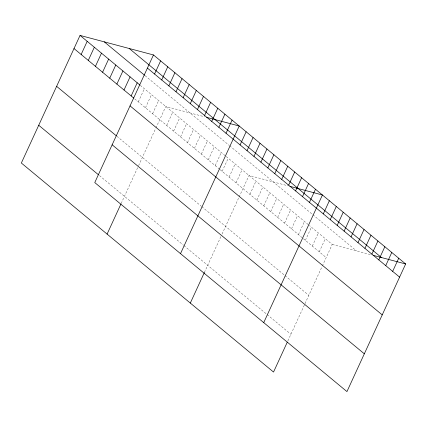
<?xml version="1.0" encoding="UTF-8"?>
<svg xmlns="http://www.w3.org/2000/svg" width="427" height="427" viewBox="0 0 427 427"><rect width="100%" height="100%" fill="white"/><g stroke="black" fill="none" stroke-linecap="round" stroke-linejoin="round"><path stroke-width="0.32" stroke-dasharray="2.13 1.6" d="M138.305 101.861L144.358 88.709M145.452 107.785L151.5 94.629M152.599 113.705L158.647 100.553M121.156 203.519L138.3 166.247M138.572 165.66L155.604 128.623M155.882 128.025L165.793 106.478L204.741 116.843M166.679 125.378L172.727 112.226M173.613 131.126L179.66 117.969M180.546 136.875L186.599 123.718M187.485 142.623L193.532 129.466M194.418 148.372L200.466 135.215M201.352 154.115L207.405 140.963M208.291 159.863L214.338 146.712M215.224 165.612L221.271 152.46M222.157 171.36L228.21 158.209M229.096 177.109L235.144 163.957M236.03 182.857L242.077 169.706M204.378 272.495L220.978 236.403M222.061 234.044L238.826 197.6M239.104 197.002L249.016 175.454L287.963 185.82M249.896 194.354L255.949 181.203M256.835 200.103L262.883 186.951M263.769 205.851L269.821 192.7M270.702 211.6L276.755 198.443M277.641 217.348L283.688 204.191M284.574 223.097L290.627 209.94M291.508 228.845L297.56 215.688M298.446 234.588L304.494 221.437M305.38 240.337L311.427 227.185M312.313 246.085L318.366 232.934M319.252 251.834L325.299 238.682M287.878 340.874L304.745 304.205M305.011 303.613L322.049 266.576M322.326 265.978L332.233 244.431L309.447 225.541M332.233 244.431L371.18 254.796M145.105 75.696L229.155 145.361M229.646 145.772L312.372 214.338M312.868 214.749L356.46 250.879M140.275 85.325L225.734 156.154M226.225 156.565L308.951 225.13M134.735 98.899L219.681 169.311M220.177 169.722L302.903 238.287M303.4 238.698L326.185 257.582M116.849 136.25L201.314 206.262M201.811 206.673L284.537 275.239M285.033 275.65L308.812 295.356M99.459 175.593L183.418 245.183M183.909 245.594L266.635 314.16M267.131 314.571L290.91 334.277"/><path stroke-width="0.64" d="M153.464 54.95L94.767 182.569L346.948 391.591L405.65 263.971L153.464 54.95L80.052 35.409L21.35 163.029L273.536 372.05L287.323 342.07M81.146 54.485L87.193 41.328M88.288 60.404L94.34 47.253M95.434 66.329L101.487 53.178M102.581 72.248L108.629 59.097M109.728 78.173L115.776 65.021M116.87 84.098L122.923 70.941M124.017 90.017L130.064 76.865M131.164 95.942L137.211 82.785M154.558 74.026L160.611 60.869M161.705 79.945L167.752 66.793M168.852 85.87L174.899 72.713M107.092 234.097L120.884 204.117M175.993 91.789L182.046 78.637M183.14 97.714L189.193 84.562M190.287 103.633L196.335 90.481M197.429 109.558L203.482 96.406M204.576 115.482L210.628 102.325M211.723 121.401L217.77 108.25M218.87 127.326L224.917 114.169M226.011 133.245L232.064 120.094M180.509 253.638L239.205 126.018L206.663 117.356M240.091 144.918L246.144 131.762M247.03 150.667L253.078 137.51M253.964 156.415L260.011 143.258M190.314 303.074L204.378 272.495M260.897 162.164L266.95 149.007M267.836 167.907L273.883 154.755M274.769 173.656L280.817 160.504M281.703 179.404L287.755 166.252M288.636 185.153L294.689 172.001M295.575 190.901L301.622 177.749M302.508 196.65L308.561 183.498M309.442 202.398L315.494 189.246M263.731 322.615L322.428 194.995L289.88 186.332M323.314 213.895L329.366 200.743M330.247 219.643L336.3 206.492M337.186 225.392L343.233 212.235M344.119 231.14L350.167 217.983M351.053 236.889L357.105 223.732M357.991 242.637L364.039 229.48M364.925 248.381L370.972 235.229M371.858 254.129L377.911 240.977M378.797 259.878L384.844 246.726M385.73 265.626L391.778 252.474M392.664 271.375L398.717 258.223M373.102 255.309L405.65 263.971M129.237 48.502L381.423 257.524M147.416 68.101L399.603 277.123M104.279 41.857L144.598 75.275M80.052 35.409L139.762 84.904M73.999 48.561L133.715 98.055M130.038 105.875L382.224 314.896M56.626 86.334L116.341 135.829M112.141 144.796L364.327 353.818M38.724 125.255L98.44 174.75"/></g></svg>
